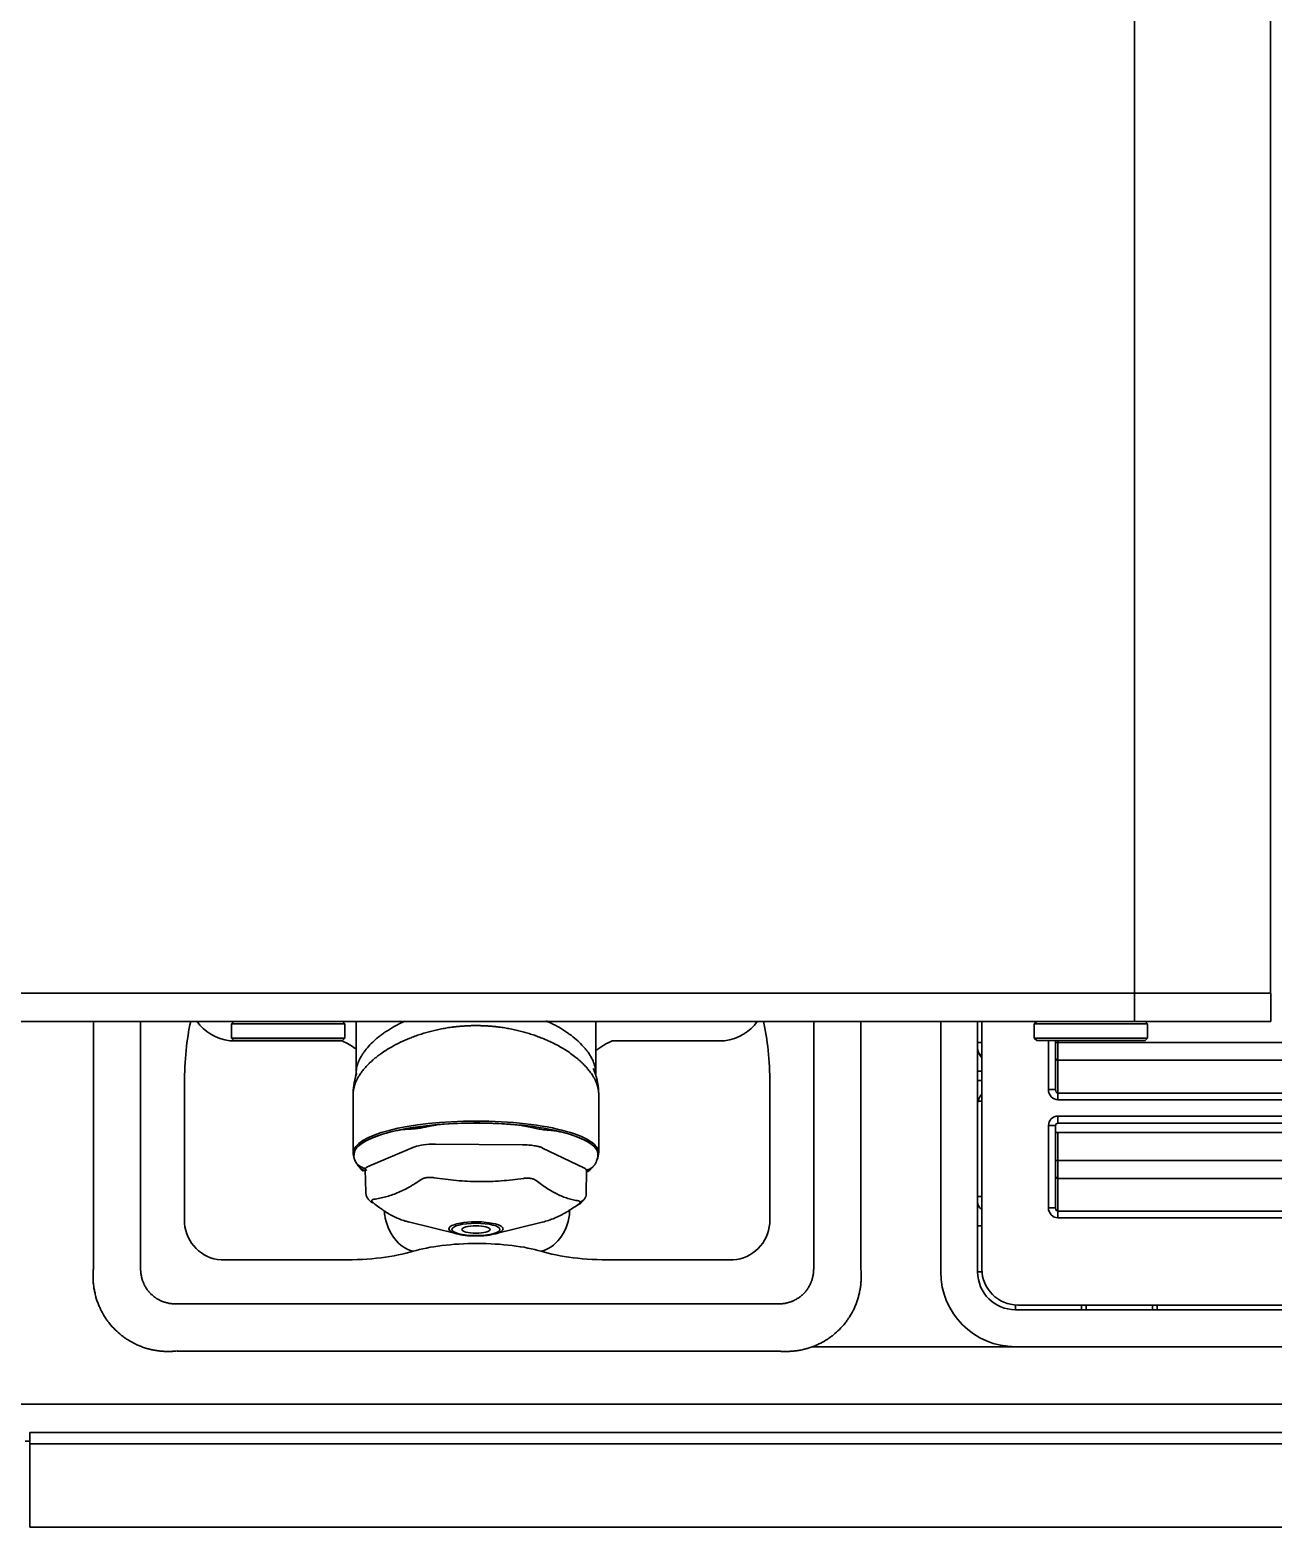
# Model space of a CAD drawing. Extents: x -760 to 4209, y 5795 to 10328.
# Drawn here: x 1916.7 to 2048.3, y 7999.4 to 8157.9 of the extents above; entities that cross this region are included whole.
import ezdxf

# ---------------------------------------------------------------- set-up
doc = ezdxf.new("R2010")
doc.units = 0
doc.header["$LTSCALE"] = 5
doc.layers.add('1', color=7, linetype='CONTINUOUS', true_color=0xffffff)

msp = doc.modelspace()

# ---------------------------------------------------------------- linework, layer by layer
at = {"layer": '1', "color": 7, "linetype": 'Continuous', "lineweight": 35}
for p, q in [((2033.64, 8802.9), (2033.64, 8055.9)), ((2048.05, 8802.9), (2048.05, 8055.9)), ((2032.23, 8055.9), (1853.05, 8055.9)), ((2033.64, 8055.9), (2032.23, 8055.9)), ((2033.64, 8055.9), (2047.4, 8055.9)), ((2033.64, 8055.9), (2033.64, 8052.9)), ((2047.4, 8055.9), (2048.1, 8055.9)), ((2048.1, 8055.9), (2048.1, 8052.9)), ((1853.05, 8052.9), (2032.23, 8052.9)), ((1923.44, 8026.8), (1923.44, 8052.9)), ((1928.42, 8052.9), (1928.42, 8026.88)), ((1938.3, 8052.9), (1938.05, 8052.65)), ((1938.05, 8052.65), (1950.05, 8052.65)), ((1938.05, 8052.65), (1938.05, 8051.15)), ((1950.05, 8052.65), (1949.8, 8052.9)), ((1950.05, 8051.15), (1950.05, 8052.65)), ((1951.23, 8052.9), (1951.23, 8047.35)), ((1976.63, 8047.35), (1976.63, 8052.9)), ((1999.69, 8026.88), (1999.69, 8052.9)), ((2004.67, 8052.9), (2004.67, 8026.87)), ((2013.14, 8026.4), (2013.14, 8052.9)), ((2017.05, 8052.9), (2017.05, 8026.4)), ((2017.5, 8026.7), (2017.5, 8052.9)), ((2023.3, 8052.9), (2023.05, 8052.65)), ((2023.05, 8052.65), (2035.05, 8052.65)), ((2023.05, 8052.65), (2023.05, 8051.15)), ((2033.64, 8052.9), (2032.23, 8052.9)), ((2033.64, 8052.9), (2047.4, 8052.9)), ((2035.05, 8052.65), (2034.8, 8052.9)), ((2035.05, 8051.15), (2035.05, 8052.65)), ((2048.1, 8052.9), (2047.4, 8052.9)), ((1950.05, 8051.15), (1938.05, 8051.15)), ((1938.05, 8051.15), (1938.3, 8050.9)), ((1949.8, 8050.9), (1950.05, 8051.15)), ((2035.05, 8051.15), (2023.05, 8051.15)), ((2023.05, 8051.15), (2023.3, 8050.9)), ((2034.8, 8050.9), (2035.05, 8051.15)), ((1937.86, 8050.86), (1949.75, 8050.86)), ((1949.8, 8050.9), (1938.3, 8050.9)), ((1978.36, 8050.86), (1990.25, 8050.86)), ((2017.5, 8050.7), (2017.05, 8050.7)), ((2034.8, 8050.9), (2023.3, 8050.9)), ((2024.55, 8045.7), (2024.55, 8050.9)), ((2025.3, 8050.9), (2025.3, 8045.7)), ((2025.3, 8050.69), (2025.55, 8050.69)), ((2025.55, 8050.9), (2025.55, 8050.69)), ((2025.55, 8050.69), (2053.62, 8050.69)), ((2025.55, 8050.69), (2025.55, 8048.81)), ((2017.26, 8049.4), (2017.5, 8049.4)), ((2053.62, 8048.81), (2025.55, 8048.81)), ((2025.55, 8048.81), (2025.55, 8045.34)), ((1933.08, 8031.54), (1933.08, 8046.34)), ((1995.03, 8046.34), (1995.03, 8031.54)), ((2017.5, 8047.65), (2017.05, 8047.65)), ((2017.5, 8046.65), (2017.05, 8046.65)), ((1950.93, 8045.19), (1950.93, 8039.01)), ((1976.93, 8039.01), (1976.93, 8045.19)), ((2025.3, 8045.7), (2024.55, 8045.7)), ((2025.55, 8045.34), (2053.62, 8045.34)), ((2025.55, 8044.63), (2025.55, 8045.34)), ((2017.51, 8044.49), (2017.1, 8044.49)), ((2053.62, 8044.63), (2025.55, 8044.63)), ((2024.55, 8033.2), (2024.55, 8041.9)), ((2025.3, 8041.9), (2024.55, 8041.9)), ((2025.3, 8041.9), (2025.3, 8033.2)), ((2025.55, 8042.9), (2053.56, 8042.9)), ((2025.55, 8042.15), (2025.55, 8042.9)), ((2053.56, 8042.15), (2025.55, 8042.15)), ((1968.87, 8039.86), (1959.64, 8039.94)), ((2025.3, 8041.15), (2025.55, 8041.15)), ((2053.56, 8041.15), (2025.55, 8041.15)), ((2025.55, 8041.15), (2025.55, 8038.19)), ((1950.99, 8038.63), (1951.01, 8038.54)), ((1957.44, 8039.63), (1952.58, 8037.6)), ((1975.35, 8037.42), (1970.99, 8039.52)), ((1976.83, 8038.47), (1976.86, 8038.63)), ((1952.21, 8037.26), (1952.26, 8034.83)), ((1975.6, 8034.69), (1975.65, 8037.1)), ((2025.3, 8038.19), (2025.55, 8038.19)), ((2025.55, 8038.19), (2053.62, 8038.19)), ((2025.55, 8038.19), (2025.55, 8036.31)), ((2053.62, 8036.31), (2025.55, 8036.31)), ((2025.55, 8036.31), (2025.55, 8032.84)), ((1952.26, 8034.79), (1952.26, 8034.83)), ((2017.06, 8034.4), (2017.51, 8034.4)), ((1954.26, 8032.89), (1954.26, 8032.45)), ((1973.85, 8032.45), (1973.85, 8033.02)), ((2025.3, 8033.2), (2024.55, 8033.2)), ((2025.55, 8032.84), (2053.62, 8032.84)), ((2025.55, 8032.13), (2025.55, 8032.84)), ((2053.62, 8032.13), (2025.55, 8032.13)), ((1956.79, 8031.69), (1961.93, 8030.42)), ((1965.92, 8030.42), (1970.93, 8031.66)), ((2017.05, 8031.28), (2017.5, 8031.28)), ((1949.75, 8027.67), (1936.94, 8027.67)), ((1991.17, 8027.67), (1978.36, 8027.67)), ((2017.05, 8026.4), (2017.52, 8026.4)), ((1932.28, 8023.02), (1995.83, 8023.02)), ((2021.05, 8022.4), (2021.05, 8022.91)), ((2404.8, 8022.9), (2021.3, 8022.9)), ((2028.05, 8022.4), (2028.05, 8022.9)), ((2028.55, 8022.9), (2028.55, 8022.4)), ((2035.55, 8022.4), (2035.55, 8022.9)), ((2036.05, 8022.9), (2036.05, 8022.4)), ((2021.05, 8022.4), (2405.05, 8022.4)), ((1995.91, 8018.03), (1932.28, 8018.03)), ((2640.3, 8018.49), (1999.57, 8018.49)), ((1912.3, 8012.4), (1919.8, 8012.4)), ((2640.3, 8012.4), (1912.3, 8012.4)), ((1916.2, 8008.5), (1916.71, 8008.5)), ((2562.32, 8009.4), (1916.7, 8009.4)), ((1916.7, 8008.2), (1916.7, 8009.4)), ((1916.7, 8008.2), (1916.7, 8007.2)), ((1916.7, 8008.2), (1918.7, 8008.2)), ((1916.7, 8008.2), (2643.4, 8008.2)), ((1916.7, 8007.2), (1916.7, 8001.6)), ((1916.7, 7999.4), (1916.7, 8001.6)), ((2643.4, 7999.4), (1916.7, 7999.4))]:
    msp.add_line(p, q, dxfattribs=at)
for centre, radius, start, end in [((2018.55, 8050.15), 1.5, 180, 225.5723), ((2018.55, 8044.15), 1.5, 134.4277, 180), ((2025.55, 8041.9), 1, 90, 180), ((2025.55, 8041.9), 0.25, 90, 180), ((2018.05, 8033.81), 1, 180, 236.6337), ((2021.05, 8026.4), 7.91, 180, 270), ((2021.05, 8026.4), 4, 180, 270), ((2021.3, 8026.7), 3.8, 180, 270)]:
    msp.add_arc(centre, radius, start, end, dxfattribs=at)
for centre, major_axis, ratio, start_param, end_param in [((1935.75, 8046.34), (0, 10), 0.267949, 0.855424, 1.570796), ((1937.86, 8053.87), (3.82, -1.17), 0.738229, 3.858973, 4.93507), ((1990.25, 8053.87), (3.82, 1.17), 0.738229, 4.489708, 5.565805), ((1992.36, 8046.34), (0, 10), 0.267949, 4.712389, 5.427762), ((1949.75, 8046.34), (-4.24, 4.24), 0.629161, 4.973719, 5.273975), ((1978.36, 8046.34), (-4.24, -4.24), 0.629161, 4.150803, 4.504392), ((2025.55, 8049.05), (0.25, 0), 0.935602, 3.141593, 4.712389), ((1954.93, 8045.39), (-3.99, 0.26), 0.838709, 6.068401, 6.349495), ((1972.92, 8045.39), (-3.99, -0.26), 0.838709, 3.075282, 3.356375), ((2025.55, 8045.7), (0, 1.07), 0.935602, 1.570796, 3.141593), ((2025.55, 8045.7), (0, 0.367), 0.680958, 1.570796, 3.141593), ((1963.93, 8039.01), (-13, 0), 0.258819, 4.712389, 6.283185), ((1963.93, 8038.82), (-12.96, 0), 0.258819, 4.681205, 6.283185), ((1963.93, 8038.81), (-12.95, 0), 0.258819, 4.38616, 4.97625), ((1963.93, 8039.01), (-13, 0), 0.258819, 3.055886, 4.712389), ((1963.93, 8038.82), (-12.96, 0), 0.258819, 3.057296, 4.681205), ((1963.93, 8038.81), (-12.95, 0), 0.258819, 5.433358, 6.023448), ((1959.57, 8039.29), (-2.5, 0), 0.258848, 4.681537, 5.728264), ((1963.93, 8038.81), (-12.95, 0), 0.258819, 3.338963, 3.929053), ((1963.93, 8039.01), (-13, 0), 0.258819, 0, 0.085707), ((1963.93, 8038.82), (-12.96, 0), 0.258819, 0, 0.057075), ((1952.66, 8038.52), (1.19, 0.92), 0.947173, 3.144266, 3.7817), ((1973.15, 8037.16), (2.5, -0.05), 0.259373, 6.283172, 6.780916), ((1975.03, 8038.34), (1.05, -1.07), 0.933526, 5.917335, 6.282775), ((2025.55, 8036.55), (0.25, 0), 0.935602, 3.141593, 4.712389), ((1953.43, 8034.61), (-0.63, -0.777), 0.797143, 0.0024, 0.389235), ((1957.28, 8032.45), (-1.17, 3.82), 0.738229, 1.348115, 2.747802), ((1970.83, 8032.45), (1.17, 3.82), 0.738229, 3.535383, 4.93507), ((2025.55, 8033.2), (0, 1.07), 0.935602, 1.570796, 3.141593), ((2025.55, 8033.2), (0, 0.367), 0.680958, 1.570796, 3.141593), ((1936.94, 8031.54), (-2.83, 2.83), 0.935113, 0.818917, 2.322676), ((1963.93, 8030.96), (2.88, 0), 0.258819, 1.570796, 4.067577), ((1963.93, 8030.96), (2.88, 0), 0.258819, 0, 1.570796), ((1963.93, 8030.96), (2.88, 0), 0.258819, 5.273654, 6.283185), ((1991.17, 8031.54), (-2.83, -2.83), 0.935113, 0.818917, 2.322676), ((1964.05, 8027), (9, 0), 0.267949, 0.71802, 2.423573), ((1949.75, 8030.35), (10, 0), 0.267949, 4.712389, 5.565165), ((1978.36, 8030.35), (10, 0), 0.267949, 3.859613, 4.712389), ((1934.16, 8028.76), (5.4, 3.23), 0.605525, 2.782325, 2.802782), ((1993.95, 8028.76), (-5.4, 3.23), 0.60552, 3.480396, 3.500853), ((1934.16, 8028.76), (3.23, 5.4), 0.605517, 3.480392, 3.500848), ((1993.95, 8028.76), (-3.23, 5.4), 0.605517, 2.782337, 2.802793)]:
    msp.add_ellipse(centre, major_axis=major_axis, ratio=ratio, start_param=start_param, end_param=end_param, dxfattribs=at)
for major_axis in [(2.54, 0), (-1.5, 0)]:
    msp.add_ellipse((1963.93, 8030.9), major_axis=major_axis, ratio=0.258819, dxfattribs=at)
for points, knots in [([(1951.23, 8047.36), (1951.23, 8047.41), (1951.23, 8047.46), (1951.24, 8047.56), (1951.24, 8047.61), (1951.26, 8047.76), (1951.27, 8047.86), (1951.33, 8048.17), (1951.45, 8048.58), (1951.65, 8048.99), (1951.8, 8049.25), (1951.85, 8049.33), (1951.9, 8049.41), (1951.93, 8049.46), (1951.95, 8049.48), (1952.03, 8049.61), (1952.11, 8049.72), (1952.34, 8050.03), (1952.51, 8050.23), (1952.9, 8050.63), (1953.1, 8050.83), (1953.44, 8051.12), (1953.62, 8051.26), (1953.8, 8051.41), (1953.93, 8051.5), (1953.99, 8051.55), (1954.19, 8051.69), (1954.39, 8051.83), (1954.6, 8051.96), (1954.74, 8052.05), (1954.81, 8052.1), (1955.18, 8052.32), (1955.48, 8052.49), (1956, 8052.75), (1956.2, 8052.84), (1956.41, 8052.94)], [0, 0, 0, 0, 0.025986, 0.025986, 0.051972, 0.051972, 0.103945, 0.103945, 0.207889, 0.311834, 0.311834, 0.33782, 0.350813, 0.350813, 0.363806, 0.363806, 0.415779, 0.415779, 0.519724, 0.519724, 0.623668, 0.623668, 0.675641, 0.701627, 0.701627, 0.727613, 0.727613, 0.779585, 0.805571, 0.805571, 0.831558, 0.831558, 0.935502, 0.935502, 1, 1, 1, 1]), ([(1971.37, 8052.97), (1971.62, 8052.86), (1971.85, 8052.75), (1972.4, 8052.48), (1972.74, 8052.29), (1973.06, 8052.09), (1973.13, 8052.04), (1973.17, 8052.02), (1973.28, 8051.95), (1973.35, 8051.91), (1973.55, 8051.77), (1973.68, 8051.68), (1974.07, 8051.4), (1974.31, 8051.21), (1974.76, 8050.82), (1974.97, 8050.62), (1975.25, 8050.32), (1975.35, 8050.22), (1975.48, 8050.07), (1975.52, 8050.01), (1975.6, 8049.91), (1975.64, 8049.86), (1975.84, 8049.6), (1975.97, 8049.4), (1976.21, 8048.98), (1976.31, 8048.78), (1976.47, 8048.37), (1976.53, 8048.16), (1976.58, 8047.9), (1976.59, 8047.85), (1976.6, 8047.75), (1976.61, 8047.7), (1976.62, 8047.55), (1976.63, 8047.45), (1976.63, 8047.35)], [0, 0, 0, 0, 0.074407, 0.074407, 0.177251, 0.190106, 0.190106, 0.202962, 0.202962, 0.228673, 0.228673, 0.280095, 0.280095, 0.382938, 0.382938, 0.485782, 0.485782, 0.537204, 0.537204, 0.562915, 0.562915, 0.588625, 0.588625, 0.691469, 0.691469, 0.794313, 0.794313, 0.897156, 0.897156, 0.922867, 0.922867, 0.948578, 0.948578, 1, 1, 1, 1]), ([(1963.93, 8052.47), (1963.91, 8052.47), (1963.87, 8052.47), (1963.82, 8052.47), (1963.77, 8052.47), (1963.71, 8052.47), (1963.66, 8052.47), (1963.61, 8052.47), (1963.55, 8052.47), (1963.5, 8052.47), (1963.45, 8052.47), (1963.39, 8052.47), (1963.34, 8052.46), (1963.29, 8052.46), (1963.23, 8052.46), (1963.18, 8052.46), (1963.12, 8052.46), (1963.07, 8052.45), (1963.02, 8052.45), (1962.96, 8052.45), (1962.91, 8052.45), (1962.86, 8052.44), (1962.8, 8052.44), (1962.75, 8052.44), (1962.7, 8052.43), (1962.64, 8052.43), (1962.59, 8052.43), (1962.54, 8052.42), (1962.48, 8052.42), (1962.43, 8052.42), (1962.38, 8052.41), (1962.32, 8052.41), (1962.27, 8052.4), (1962.22, 8052.4), (1962.16, 8052.39), (1962.11, 8052.39), (1962.06, 8052.38), (1962, 8052.38), (1961.95, 8052.37), (1961.9, 8052.37), (1961.85, 8052.36), (1961.79, 8052.36), (1961.74, 8052.35), (1961.69, 8052.34), (1961.63, 8052.34), (1961.58, 8052.33), (1961.53, 8052.33), (1961.3, 8052.3), (1960.88, 8052.24), (1960.29, 8052.13), (1959.7, 8052.01), (1959.12, 8051.87), (1958.56, 8051.71), (1958.01, 8051.54), (1957.46, 8051.35), (1956.76, 8051.09), (1955.91, 8050.71), (1955, 8050.23), (1954.12, 8049.7), (1953.5, 8049.24), (1953.01, 8048.83), (1952.7, 8048.55), (1952.43, 8048.28), (1952.24, 8048.08), (1952.04, 8047.84), (1951.83, 8047.57), (1951.6, 8047.25), (1951.42, 8046.95), (1951.31, 8046.73), (1951.25, 8046.6), (1951.22, 8046.54), (1951.2, 8046.47), (1951.17, 8046.41), (1951.15, 8046.35), (1951.13, 8046.29), (1951.11, 8046.23), (1951.09, 8046.17), (1951.07, 8046.11), (1951.05, 8046.05), (1951.03, 8045.99), (1951.02, 8045.93), (1951.01, 8045.87), (1950.99, 8045.82), (1950.98, 8045.76), (1950.97, 8045.7), (1950.96, 8045.64), (1950.95, 8045.59), (1950.95, 8045.53), (1950.94, 8045.48), (1950.94, 8045.44), (1950.94, 8045.42)], [0, 0, 0, 0, 0.002631, 0.005261, 0.007892, 0.010523, 0.013154, 0.015786, 0.018417, 0.021049, 0.02368, 0.026312, 0.028944, 0.031577, 0.034209, 0.036842, 0.039475, 0.042108, 0.044741, 0.047375, 0.050008, 0.052642, 0.055277, 0.057911, 0.060546, 0.063181, 0.065816, 0.068452, 0.071088, 0.073724, 0.076361, 0.078998, 0.081635, 0.084272, 0.08691, 0.089548, 0.092187, 0.094826, 0.097465, 0.100105, 0.102745, 0.105386, 0.108027, 0.110668, 0.11331, 0.115952, 0.118595, 0.121238, 0.150988, 0.181218, 0.211936, 0.243153, 0.272661, 0.303009, 0.334202, 0.366246, 0.425711, 0.490651, 0.548241, 0.616353, 0.643642, 0.679679, 0.706967, 0.728171, 0.743292, 0.779134, 0.812407, 0.843111, 0.871245, 0.877751, 0.88422, 0.89065, 0.897044, 0.9034, 0.909718, 0.915999, 0.922242, 0.928448, 0.934616, 0.940747, 0.946841, 0.952897, 0.958916, 0.964897, 0.970841, 0.976748, 0.982617, 0.988449, 0.994243, 1, 1, 1, 1]), ([(1976.92, 8045.42), (1976.92, 8045.43), (1976.92, 8045.45), (1976.92, 8045.47), (1976.91, 8045.5), (1976.91, 8045.52), (1976.91, 8045.55), (1976.9, 8045.57), (1976.9, 8045.6), (1976.9, 8045.63), (1976.89, 8045.65), (1976.89, 8045.68), (1976.88, 8045.7), (1976.88, 8045.73), (1976.88, 8045.75), (1976.87, 8045.78), (1976.87, 8045.81), (1976.86, 8045.83), (1976.85, 8045.86), (1976.85, 8045.89), (1976.84, 8045.91), (1976.84, 8045.94), (1976.83, 8045.97), (1976.82, 8045.99), (1976.81, 8046.02), (1976.81, 8046.05), (1976.8, 8046.07), (1976.79, 8046.1), (1976.78, 8046.13), (1976.77, 8046.16), (1976.77, 8046.18), (1976.76, 8046.21), (1976.75, 8046.24), (1976.74, 8046.27), (1976.73, 8046.29), (1976.72, 8046.32), (1976.71, 8046.35), (1976.7, 8046.38), (1976.69, 8046.41), (1976.67, 8046.43), (1976.66, 8046.46), (1976.65, 8046.49), (1976.64, 8046.52), (1976.63, 8046.55), (1976.61, 8046.58), (1976.6, 8046.61), (1976.59, 8046.63), (1976.54, 8046.75), (1976.43, 8046.95), (1976.26, 8047.25), (1976.03, 8047.57), (1975.79, 8047.88), (1975.51, 8048.2), (1975.23, 8048.48), (1974.94, 8048.74), (1974.72, 8048.94), (1974.4, 8049.2), (1973.98, 8049.52), (1973.43, 8049.89), (1972.86, 8050.23), (1972.25, 8050.56), (1971.6, 8050.87), (1970.98, 8051.13), (1970.4, 8051.35), (1969.85, 8051.54), (1969.3, 8051.71), (1968.74, 8051.87), (1968.16, 8052.01), (1967.57, 8052.13), (1966.98, 8052.24), (1966.54, 8052.3), (1966.28, 8052.33), (1966.17, 8052.34), (1966.06, 8052.36), (1965.96, 8052.37), (1965.85, 8052.38), (1965.75, 8052.39), (1965.64, 8052.4), (1965.53, 8052.41), (1965.43, 8052.42), (1965.32, 8052.42), (1965.21, 8052.43), (1965.11, 8052.44), (1965, 8052.44), (1964.89, 8052.45), (1964.79, 8052.45), (1964.68, 8052.46), (1964.57, 8052.46), (1964.46, 8052.47), (1964.36, 8052.47), (1964.25, 8052.47), (1964.14, 8052.47), (1964.04, 8052.47), (1963.96, 8052.47), (1963.93, 8052.47)], [0, 0, 0, 0, 0.002624, 0.005256, 0.007895, 0.010542, 0.013197, 0.01586, 0.018531, 0.021209, 0.023895, 0.026589, 0.029291, 0.032, 0.034717, 0.037442, 0.040174, 0.042915, 0.045663, 0.048419, 0.051183, 0.053954, 0.056733, 0.05952, 0.062315, 0.065118, 0.067928, 0.070746, 0.073572, 0.076406, 0.079247, 0.082096, 0.084953, 0.087818, 0.090691, 0.093571, 0.096459, 0.099355, 0.102259, 0.10517, 0.10809, 0.111017, 0.113952, 0.116894, 0.119845, 0.122803, 0.125769, 0.128743, 0.156845, 0.187532, 0.220805, 0.256663, 0.281464, 0.320266, 0.345206, 0.366317, 0.383597, 0.430182, 0.472094, 0.509335, 0.553249, 0.594719, 0.633752, 0.665784, 0.696973, 0.727324, 0.756843, 0.78806, 0.81878, 0.849013, 0.878769, 0.884054, 0.889337, 0.894619, 0.899899, 0.905178, 0.910455, 0.915731, 0.921005, 0.926278, 0.93155, 0.936821, 0.942091, 0.947359, 0.952627, 0.957893, 0.963159, 0.968424, 0.973688, 0.978952, 0.984215, 0.989477, 0.994739, 1, 1, 1, 1]), ([(1951.23, 8047.35), (1951.23, 8047.33), (1951.23, 8047.22), (1951.2, 8047.15), (1951.21, 8047.17), (1951.21, 8047.18)], [0, 0, 0, 0, 0.195656, 0.917571, 1, 1, 1, 1]), ([(1950.96, 8045.61), (1950.96, 8045.62), (1950.96, 8045.63), (1950.97, 8045.65), (1950.97, 8045.68), (1950.97, 8045.71), (1950.98, 8045.73), (1950.99, 8045.76), (1950.99, 8045.79), (1951, 8045.81), (1951, 8045.84), (1951.01, 8045.87), (1951.02, 8045.89), (1951.02, 8045.92), (1951.03, 8045.95), (1951.04, 8045.97), (1951.04, 8046), (1951.05, 8046.03), (1951.06, 8046.05), (1951.07, 8046.08), (1951.08, 8046.1), (1951.08, 8046.12), (1951.09, 8046.13)], [0, 0, 0, 0, 0.024294, 0.075731, 0.127161, 0.178584, 0.229999, 0.281406, 0.332804, 0.384193, 0.435572, 0.486942, 0.538301, 0.589649, 0.640986, 0.692312, 0.743626, 0.794927, 0.846216, 0.897491, 0.948752, 1, 1, 1, 1]), ([(1956.6, 8041.51), (1956.61, 8041.51), (1956.64, 8041.51), (1956.69, 8041.51), (1956.73, 8041.52), (1956.78, 8041.52), (1956.82, 8041.52), (1956.87, 8041.52), (1956.93, 8041.53), (1956.99, 8041.53), (1957.07, 8041.53), (1957.14, 8041.54), (1957.24, 8041.55), (1957.35, 8041.55), (1957.47, 8041.56), (1957.59, 8041.58), (1957.71, 8041.59), (1957.85, 8041.61), (1958.01, 8041.63), (1958.22, 8041.67), (1958.37, 8041.7), (1958.47, 8041.72), (1958.52, 8041.73), (1958.58, 8041.74), (1958.65, 8041.76), (1958.72, 8041.78), (1958.8, 8041.79), (1958.89, 8041.81), (1958.99, 8041.83), (1959.06, 8041.85), (1959.1, 8041.86)], [0, 0, 0, 0, 0.019022, 0.038049, 0.057079, 0.076113, 0.095151, 0.114193, 0.13324, 0.164487, 0.195968, 0.227684, 0.259635, 0.310894, 0.360548, 0.408609, 0.455092, 0.500012, 0.575728, 0.655828, 0.740375, 0.756992, 0.776664, 0.799392, 0.825177, 0.85402, 0.885922, 0.920885, 0.958911, 1, 1, 1, 1]), ([(1959.1, 8041.86), (1959.21, 8041.88), (1959.33, 8041.9), (1959.57, 8041.94), (1959.69, 8041.96), (1960.06, 8042), (1960.3, 8042.03), (1960.55, 8042.04)], [0, 0, 0, 0, 0.25, 0.25, 0.5, 0.5, 1, 1, 1, 1]), ([(1968.08, 8041.98), (1968.32, 8041.96), (1968.56, 8041.93), (1968.92, 8041.88), (1969.04, 8041.86), (1969.27, 8041.82), (1969.38, 8041.8), (1969.5, 8041.77)], [0, 0, 0, 0, 0.5, 0.5, 0.75, 0.75, 1, 1, 1, 1]), ([(1969.5, 8041.77), (1969.71, 8041.72), (1969.92, 8041.67), (1970.23, 8041.6), (1970.33, 8041.58), (1970.53, 8041.53), (1970.63, 8041.52), (1970.84, 8041.48), (1970.94, 8041.47), (1971.14, 8041.45), (1971.23, 8041.44), (1971.53, 8041.41), (1971.72, 8041.4), (1971.91, 8041.39)], [0, 0, 0, 0, 0.25, 0.25, 0.375, 0.375, 0.5, 0.5, 0.625, 0.625, 0.75, 0.75, 1, 1, 1, 1]), ([(1955.38, 8041.33), (1955.57, 8041.37), (1955.77, 8041.41), (1956.07, 8041.46), (1956.18, 8041.47), (1956.38, 8041.49), (1956.49, 8041.5), (1956.6, 8041.51)], [0, 0, 0, 0, 0.5, 0.5, 0.75, 0.75, 1, 1, 1, 1]), ([(1973.07, 8041.18), (1972.89, 8041.23), (1972.7, 8041.27), (1972.41, 8041.32), (1972.31, 8041.34), (1972.11, 8041.37), (1972.01, 8041.38), (1971.91, 8041.39)], [0, 0, 0, 0, 0.5, 0.5, 0.75, 0.75, 1, 1, 1, 1]), ([(1951.02, 8038.49), (1951.01, 8038.53), (1951, 8038.57), (1951, 8038.63), (1951, 8038.65), (1951.01, 8038.7), (1951.01, 8038.73), (1951.01, 8038.76)], [0, 0, 0, 0, 0.5, 0.5, 0.75, 0.75, 1, 1, 1, 1]), ([(1951.01, 8038.76), (1951.01, 8038.76), (1951.01, 8038.77), (1951.02, 8038.78), (1951.02, 8038.79), (1951.02, 8038.81), (1951.02, 8038.82), (1951.02, 8038.83), (1951.02, 8038.85), (1951.03, 8038.86), (1951.03, 8038.87), (1951.03, 8038.89), (1951.03, 8038.9), (1951.04, 8038.92), (1951.04, 8038.93), (1951.04, 8038.95), (1951.05, 8038.96), (1951.05, 8038.98), (1951.05, 8039), (1951.06, 8039.02), (1951.06, 8039.05), (1951.07, 8039.08), (1951.08, 8039.11), (1951.09, 8039.14), (1951.1, 8039.18), (1951.11, 8039.21), (1951.11, 8039.22)], [0, 0, 0, 0, 0.029536, 0.059426, 0.089671, 0.120273, 0.151234, 0.182553, 0.214232, 0.246272, 0.278674, 0.31144, 0.344569, 0.378063, 0.411923, 0.44615, 0.480744, 0.514101, 0.553537, 0.599054, 0.650655, 0.708342, 0.772116, 0.841982, 0.917942, 1, 1, 1, 1]), ([(1951.02, 8038.49), (1951.03, 8038.46), (1951.04, 8038.43), (1951.05, 8038.38), (1951.05, 8038.38), (1951.06, 8038.36), (1951.06, 8038.36), (1951.06, 8038.35), (1951.07, 8038.33), (1951.08, 8038.31), (1951.11, 8038.23), (1951.14, 8038.17), (1951.2, 8038.04), (1951.24, 8037.98), (1951.33, 8037.87), (1951.37, 8037.82), (1951.47, 8037.72), (1951.53, 8037.68), (1951.6, 8037.62), (1951.61, 8037.61), (1951.64, 8037.59), (1951.65, 8037.58), (1951.7, 8037.56), (1951.73, 8037.54), (1951.82, 8037.49), (1951.88, 8037.46), (1952.02, 8037.41), (1952.08, 8037.39), (1952.15, 8037.38)], [0, 0, 0, 0, 0.0625, 0.0625, 0.078125, 0.078125, 0.085937, 0.085937, 0.09375, 0.125, 0.125, 0.25, 0.25, 0.375, 0.375, 0.5, 0.5, 0.625, 0.625, 0.65625, 0.65625, 0.6875, 0.6875, 0.75, 0.75, 0.875, 0.875, 1, 1, 1, 1]), ([(1951.07, 8038.35), (1951.09, 8038.29), (1951.15, 8038.11), (1951.28, 8037.89), (1951.41, 8037.69), (1951.48, 8037.61)], [0, 0, 0, 0, 0.161323, 0.609221, 1, 1, 1, 1]), ([(1951.11, 8039.22), (1951.13, 8039.26), (1951.15, 8039.31), (1951.19, 8039.39), (1951.21, 8039.42), (1951.28, 8039.54), (1951.34, 8039.6), (1951.41, 8039.67)], [0, 0, 0, 0, 0.25, 0.25, 0.5, 0.5, 1, 1, 1, 1]), ([(1968.87, 8039.86), (1968.92, 8039.86), (1968.98, 8039.86), (1969.06, 8039.86), (1969.09, 8039.86), (1969.14, 8039.86), (1969.17, 8039.85), (1969.3, 8039.85), (1969.41, 8039.84), (1969.57, 8039.83), (1969.62, 8039.83), (1969.69, 8039.82), (1969.72, 8039.82), (1969.77, 8039.81), (1969.8, 8039.81), (1969.92, 8039.79), (1970.02, 8039.78), (1970.2, 8039.75), (1970.29, 8039.73), (1970.39, 8039.71), (1970.42, 8039.71), (1970.46, 8039.7), (1970.52, 8039.68), (1970.58, 8039.67), (1970.69, 8039.64), (1970.76, 8039.62), (1970.85, 8039.58), (1970.88, 8039.57), (1970.92, 8039.55), (1970.94, 8039.55), (1970.97, 8039.53), (1970.98, 8039.53), (1970.99, 8039.52)], [0, 0, 0, 0, 0.0625, 0.0625, 0.09375, 0.09375, 0.125, 0.125, 0.25, 0.25, 0.3125, 0.3125, 0.34375, 0.34375, 0.375, 0.375, 0.5, 0.5, 0.625, 0.625, 0.65625, 0.65625, 0.6875, 0.75, 0.75, 0.875, 0.875, 0.9375, 0.9375, 0.96875, 0.96875, 1, 1, 1, 1]), ([(1976.63, 8039.46), (1976.68, 8039.4), (1976.72, 8039.33), (1976.77, 8039.22), (1976.79, 8039.18), (1976.81, 8039.1), (1976.82, 8039.06), (1976.83, 8039.01)], [0, 0, 0, 0, 0.5, 0.5, 0.75, 0.75, 1, 1, 1, 1]), ([(1976.84, 8038.55), (1976.84, 8038.55), (1976.84, 8038.54), (1976.84, 8038.53), (1976.84, 8038.52), (1976.84, 8038.51), (1976.84, 8038.5), (1976.83, 8038.49), (1976.83, 8038.48), (1976.83, 8038.47), (1976.83, 8038.46), (1976.83, 8038.45), (1976.82, 8038.44), (1976.82, 8038.43), (1976.82, 8038.42), (1976.81, 8038.41), (1976.81, 8038.4), (1976.81, 8038.39), (1976.8, 8038.38), (1976.8, 8038.37), (1976.79, 8038.36), (1976.79, 8038.35), (1976.78, 8038.33), (1976.77, 8038.31), (1976.76, 8038.3), (1976.75, 8038.28), (1976.74, 8038.28)], [0, 0, 0, 0, 0.029535, 0.059424, 0.08967, 0.120271, 0.151231, 0.18255, 0.214229, 0.24627, 0.278672, 0.311437, 0.344567, 0.378061, 0.411922, 0.446149, 0.480744, 0.514099, 0.553533, 0.599049, 0.650649, 0.708336, 0.772111, 0.841978, 0.91794, 1, 1, 1, 1]), ([(1976.83, 8039.01), (1976.83, 8039.01), (1976.83, 8038.99), (1976.84, 8038.97), (1976.84, 8038.96), (1976.84, 8038.94), (1976.84, 8038.92), (1976.85, 8038.9), (1976.85, 8038.88), (1976.85, 8038.85), (1976.85, 8038.82), (1976.85, 8038.79), (1976.85, 8038.76), (1976.85, 8038.73), (1976.85, 8038.7), (1976.85, 8038.67), (1976.85, 8038.64), (1976.85, 8038.62), (1976.85, 8038.6), (1976.85, 8038.57), (1976.84, 8038.56), (1976.84, 8038.55)], [0, 0, 0, 0, 0.038067, 0.076141, 0.114224, 0.152314, 0.190413, 0.22852, 0.266635, 0.3292, 0.392215, 0.455683, 0.519606, 0.584109, 0.647327, 0.709266, 0.769932, 0.829331, 0.887471, 0.944358, 1, 1, 1, 1]), ([(1952.17, 8037.4), (1952.17, 8037.4), (1952.12, 8037.43), (1952.22, 8037.35), (1952.2, 8037.28), (1952.19, 8037.26)], [0, 0, 0, 0, 0.112926, 0.809839, 1, 1, 1, 1]), ([(1952.15, 8037.38), (1952.15, 8037.38), (1952.16, 8037.37), (1952.16, 8037.37), (1952.16, 8037.37), (1952.17, 8037.37), (1952.17, 8037.37)], [0, 0, 0, 0, 0.099999, 0.399872, 0.699872, 1, 1, 1, 1]), ([(1952.19, 8037.26), (1952.18, 8037.19), (1952.17, 8037.08), (1952.14, 8037.1), (1952.27, 8037.15), (1952.36, 8037.2)], [0, 0, 0, 0, 0.285663, 0.635692, 1, 1, 1, 1]), ([(1952.58, 8037.6), (1952.58, 8037.6), (1952.57, 8037.59), (1952.55, 8037.59), (1952.54, 8037.58), (1952.53, 8037.58), (1952.52, 8037.57), (1952.51, 8037.57), (1952.5, 8037.56), (1952.48, 8037.56), (1952.47, 8037.55), (1952.46, 8037.54), (1952.45, 8037.54), (1952.44, 8037.53), (1952.43, 8037.53), (1952.42, 8037.52), (1952.41, 8037.52), (1952.4, 8037.51), (1952.39, 8037.5), (1952.38, 8037.5), (1952.37, 8037.49), (1952.37, 8037.49), (1952.36, 8037.48), (1952.35, 8037.48), (1952.34, 8037.47), (1952.33, 8037.46), (1952.32, 8037.46), (1952.32, 8037.45), (1952.31, 8037.45), (1952.3, 8037.44), (1952.3, 8037.43), (1952.29, 8037.43), (1952.28, 8037.42), (1952.28, 8037.42), (1952.27, 8037.41), (1952.27, 8037.4), (1952.26, 8037.4), (1952.26, 8037.39), (1952.25, 8037.38), (1952.25, 8037.38), (1952.24, 8037.37), (1952.24, 8037.37), (1952.23, 8037.36), (1952.23, 8037.35), (1952.23, 8037.35), (1952.22, 8037.34), (1952.22, 8037.33), (1952.22, 8037.33), (1952.22, 8037.32), (1952.21, 8037.32), (1952.21, 8037.31), (1952.21, 8037.3), (1952.21, 8037.3), (1952.21, 8037.29), (1952.21, 8037.28), (1952.21, 8037.28), (1952.21, 8037.27), (1952.21, 8037.27), (1952.21, 8037.26), (1952.21, 8037.26), (1952.21, 8037.26)], [0, 0, 0, 0, 0.017428, 0.034857, 0.052285, 0.069713, 0.087141, 0.104569, 0.121996, 0.139424, 0.156851, 0.174278, 0.191706, 0.209133, 0.226559, 0.243986, 0.261413, 0.278839, 0.296266, 0.313692, 0.331118, 0.348544, 0.36597, 0.383396, 0.400822, 0.418247, 0.435673, 0.453098, 0.470523, 0.487948, 0.505373, 0.522798, 0.540223, 0.557648, 0.575072, 0.592497, 0.609921, 0.627346, 0.64477, 0.662194, 0.679618, 0.697042, 0.714465, 0.731889, 0.749313, 0.766736, 0.784159, 0.801583, 0.819006, 0.836429, 0.853852, 0.871275, 0.888698, 0.90612, 0.923543, 0.940966, 0.958388, 0.975811, 0.993233, 1, 1, 1, 1]), ([(1975.6, 8037.18), (1975.61, 8037.18), (1975.62, 8037.18), (1975.64, 8037.19), (1975.66, 8037.19), (1975.67, 8037.19), (1975.69, 8037.2), (1975.71, 8037.2), (1975.73, 8037.21), (1975.75, 8037.21), (1975.77, 8037.22), (1975.78, 8037.23), (1975.8, 8037.23), (1975.82, 8037.24), (1975.84, 8037.24), (1975.85, 8037.25), (1975.87, 8037.26), (1975.89, 8037.26), (1975.91, 8037.27), (1975.92, 8037.28), (1975.94, 8037.29), (1975.96, 8037.29), (1975.97, 8037.3), (1975.99, 8037.31), (1976.01, 8037.32), (1976.02, 8037.33), (1976.04, 8037.34), (1976.05, 8037.35), (1976.07, 8037.35), (1976.08, 8037.36), (1976.1, 8037.37), (1976.11, 8037.38), (1976.13, 8037.39), (1976.14, 8037.4), (1976.16, 8037.41), (1976.17, 8037.42), (1976.19, 8037.43), (1976.2, 8037.44), (1976.22, 8037.46), (1976.23, 8037.47), (1976.24, 8037.48), (1976.26, 8037.49), (1976.27, 8037.5), (1976.28, 8037.51), (1976.3, 8037.52), (1976.31, 8037.53), (1976.32, 8037.55), (1976.34, 8037.57), (1976.37, 8037.59), (1976.4, 8037.62), (1976.43, 8037.65), (1976.45, 8037.68), (1976.47, 8037.71), (1976.5, 8037.74), (1976.52, 8037.77), (1976.54, 8037.8), (1976.56, 8037.83), (1976.58, 8037.86), (1976.59, 8037.9), (1976.61, 8037.93), (1976.63, 8037.96), (1976.64, 8038), (1976.66, 8038.03), (1976.67, 8038.06), (1976.69, 8038.1), (1976.7, 8038.13), (1976.71, 8038.17), (1976.72, 8038.21), (1976.73, 8038.24), (1976.74, 8038.27), (1976.74, 8038.28)], [0, 0, 0, 0, 0.011416, 0.022809, 0.034177, 0.045521, 0.056841, 0.068136, 0.079408, 0.090655, 0.101879, 0.113078, 0.124253, 0.135404, 0.146531, 0.157634, 0.168713, 0.179768, 0.190799, 0.201806, 0.212789, 0.223748, 0.234683, 0.245594, 0.25648, 0.267343, 0.278183, 0.288998, 0.299789, 0.310556, 0.321299, 0.332019, 0.342715, 0.353386, 0.364034, 0.374658, 0.385258, 0.395834, 0.406387, 0.416915, 0.42742, 0.437901, 0.448358, 0.458792, 0.469201, 0.479587, 0.489949, 0.500288, 0.528795, 0.557158, 0.579104, 0.601071, 0.623057, 0.645064, 0.667091, 0.689138, 0.711206, 0.733295, 0.755404, 0.777535, 0.799686, 0.821858, 0.844051, 0.866265, 0.888501, 0.910758, 0.933036, 0.955336, 0.977657, 1, 1, 1, 1]), ([(1958.13, 8036.19), (1957.92, 8036.04), (1957.71, 8035.9), (1957.39, 8035.7), (1957.29, 8035.63), (1957.07, 8035.51), (1956.97, 8035.44), (1956.65, 8035.27), (1956.44, 8035.15), (1956.02, 8034.95), (1955.6, 8034.76), (1955.19, 8034.6), (1954.77, 8034.46), (1954.57, 8034.4), (1954.16, 8034.29), (1953.95, 8034.24), (1953.54, 8034.16), (1953.34, 8034.13), (1953.14, 8034.1)], [0, 0, 0, 0, 0.125, 0.125, 0.1875, 0.1875, 0.25, 0.25, 0.375, 0.375, 0.5, 0.625, 0.625, 0.75, 0.75, 0.875, 0.875, 1, 1, 1, 1]), ([(1958.13, 8036.19), (1958.17, 8036.21), (1958.21, 8036.23), (1958.27, 8036.27), (1958.29, 8036.28), (1958.33, 8036.29), (1958.34, 8036.3), (1958.36, 8036.3), (1958.42, 8036.33), (1958.54, 8036.36), (1958.66, 8036.38), (1958.75, 8036.39), (1958.78, 8036.4), (1958.84, 8036.4), (1958.9, 8036.41), (1958.97, 8036.41), (1959.03, 8036.41), (1959.06, 8036.41), (1959.16, 8036.41), (1959.29, 8036.4), (1959.43, 8036.39), (1959.49, 8036.38)], [0, 0, 0, 0, 0.125, 0.125, 0.1875, 0.1875, 0.21875, 0.21875, 0.25, 0.375, 0.5, 0.5, 0.5625, 0.5625, 0.625, 0.6875, 0.6875, 0.75, 0.75, 0.875, 1, 1, 1, 1]), ([(1968.97, 8036.3), (1968.58, 8036.24), (1968.18, 8036.19), (1967.39, 8036.11), (1967, 8036.07), (1966.21, 8036.01), (1965.81, 8035.99), (1965.02, 8035.97), (1964.23, 8035.96), (1963.44, 8035.98), (1962.65, 8036.02), (1962.26, 8036.04), (1961.47, 8036.11), (1961.07, 8036.16), (1960.28, 8036.26), (1959.89, 8036.31), (1959.49, 8036.38)], [0, 0, 0, 0, 0.125, 0.125, 0.25, 0.25, 0.375, 0.375, 0.5, 0.625, 0.625, 0.75, 0.75, 0.875, 0.875, 1, 1, 1, 1]), ([(1968.97, 8036.3), (1969.04, 8036.31), (1969.1, 8036.32), (1969.2, 8036.32), (1969.24, 8036.33), (1969.3, 8036.33), (1969.34, 8036.33), (1969.43, 8036.33), (1969.5, 8036.33), (1969.59, 8036.32), (1969.62, 8036.32), (1969.68, 8036.31), (1969.71, 8036.31), (1969.8, 8036.29), (1969.85, 8036.28), (1969.93, 8036.26), (1969.95, 8036.25), (1970, 8036.24), (1970.03, 8036.23), (1970.1, 8036.2), (1970.18, 8036.16), (1970.26, 8036.11), (1970.29, 8036.09)], [0, 0, 0, 0, 0.125, 0.125, 0.1875, 0.1875, 0.25, 0.25, 0.375, 0.375, 0.4375, 0.4375, 0.5, 0.5, 0.625, 0.625, 0.6875, 0.6875, 0.75, 0.75, 0.875, 1, 1, 1, 1]), ([(1974.77, 8033.93), (1974.59, 8033.96), (1974.4, 8033.99), (1974.13, 8034.06), (1974.04, 8034.08), (1973.85, 8034.13), (1973.76, 8034.16), (1973.48, 8034.25), (1973.29, 8034.31), (1972.92, 8034.46), (1972.55, 8034.62), (1972.17, 8034.82), (1971.8, 8035.03), (1971.61, 8035.15), (1971.23, 8035.39), (1971.04, 8035.52), (1970.67, 8035.79), (1970.48, 8035.94), (1970.29, 8036.09)], [0, 0, 0, 0, 0.125, 0.125, 0.1875, 0.1875, 0.25, 0.25, 0.375, 0.375, 0.5, 0.625, 0.625, 0.75, 0.75, 0.875, 0.875, 1, 1, 1, 1]), ([(1952.27, 8034.83), (1952.27, 8034.74), (1952.28, 8034.54), (1952.41, 8034.25), (1952.6, 8034.01), (1952.74, 8033.89), (1952.81, 8033.84)], [0, 0, 0, 0, 0.205859, 0.473832, 0.766854, 1, 1, 1, 1]), ([(1953.14, 8034.1), (1953.1, 8034.1), (1953.04, 8034.08), (1952.99, 8034.06), (1952.96, 8034.05), (1952.96, 8034.04), (1952.94, 8034.03), (1952.93, 8034.01), (1952.92, 8034), (1952.91, 8033.98), (1952.91, 8033.97), (1952.91, 8033.95), (1952.91, 8033.93), (1952.92, 8033.9), (1952.92, 8033.89), (1952.93, 8033.87), (1952.94, 8033.85), (1952.96, 8033.82), (1953, 8033.78), (1953.06, 8033.73), (1953.09, 8033.7)], [0, 0, 0, 0, 0.125, 0.25, 0.25, 0.3125, 0.3125, 0.375, 0.4375, 0.4375, 0.5, 0.5, 0.625, 0.625, 0.6875, 0.6875, 0.75, 0.75, 0.875, 1, 1, 1, 1]), ([(1953.09, 8033.7), (1953.27, 8033.55), (1953.45, 8033.4), (1953.73, 8033.2), (1953.82, 8033.13), (1954.01, 8033), (1954.1, 8032.94), (1954.38, 8032.75), (1954.56, 8032.64), (1954.93, 8032.42), (1955.31, 8032.22), (1955.68, 8032.06), (1956.06, 8031.91), (1956.25, 8031.85), (1956.57, 8031.75), (1956.7, 8031.72), (1956.83, 8031.68)], [0, 0, 0, 0, 0.149218, 0.149218, 0.223826, 0.223826, 0.298435, 0.298435, 0.447653, 0.447653, 0.59687, 0.746088, 0.746088, 0.895305, 0.895305, 1, 1, 1, 1]), ([(1975.15, 8033.88), (1975.15, 8033.88), (1975.14, 8033.87), (1975.14, 8033.86), (1975.13, 8033.85), (1975.13, 8033.84), (1975.12, 8033.83), (1975.12, 8033.82), (1975.11, 8033.81), (1975.11, 8033.8), (1975.1, 8033.79), (1975.09, 8033.78), (1975.09, 8033.77), (1975.08, 8033.76), (1975.07, 8033.75), (1975.07, 8033.74), (1975.06, 8033.73), (1975.05, 8033.72), (1975.05, 8033.71), (1975.04, 8033.71), (1975.03, 8033.7), (1975.03, 8033.69), (1975.02, 8033.68), (1975.01, 8033.67), (1975, 8033.67), (1974.99, 8033.66), (1974.99, 8033.65), (1974.98, 8033.64), (1974.97, 8033.64), (1974.96, 8033.63), (1974.95, 8033.62), (1974.94, 8033.62), (1974.93, 8033.61), (1974.93, 8033.6), (1974.92, 8033.6), (1974.91, 8033.59), (1974.9, 8033.59), (1974.89, 8033.58), (1974.88, 8033.58), (1974.87, 8033.57), (1974.86, 8033.57), (1974.85, 8033.56), (1974.84, 8033.56), (1974.83, 8033.55), (1974.82, 8033.55), (1974.81, 8033.55), (1974.8, 8033.54), (1974.79, 8033.54), (1974.78, 8033.54), (1974.77, 8033.53), (1974.75, 8033.53), (1974.74, 8033.53), (1974.73, 8033.53), (1974.72, 8033.53), (1974.72, 8033.52)], [0, 0, 0, 0, 0.016487, 0.035227, 0.053997, 0.072796, 0.091624, 0.110481, 0.129367, 0.14828, 0.16722, 0.186188, 0.205182, 0.224203, 0.243249, 0.26232, 0.281416, 0.300536, 0.31968, 0.338846, 0.358036, 0.377247, 0.39648, 0.415734, 0.435008, 0.454302, 0.473615, 0.492947, 0.512296, 0.531663, 0.551047, 0.570447, 0.589863, 0.609293, 0.628738, 0.648196, 0.667667, 0.68715, 0.706645, 0.726151, 0.745667, 0.765193, 0.784728, 0.804271, 0.823821, 0.843379, 0.862942, 0.882511, 0.902085, 0.921663, 0.941244, 0.960827, 0.980413, 1, 1, 1, 1]), ([(1974.95, 8033.79), (1974.95, 8033.8), (1974.95, 8033.82), (1974.94, 8033.84), (1974.93, 8033.85), (1974.92, 8033.86), (1974.92, 8033.87), (1974.89, 8033.89), (1974.86, 8033.91), (1974.8, 8033.92), (1974.77, 8033.93)], [0, 0, 0, 0, 0.25, 0.25, 0.375, 0.375, 0.5, 0.5, 0.75, 1, 1, 1, 1]), ([(1974.95, 8033.79), (1975.04, 8033.82), (1975.13, 8033.87), (1975.29, 8033.98), (1975.36, 8034.05), (1975.47, 8034.21), (1975.52, 8034.29), (1975.58, 8034.48), (1975.6, 8034.57), (1975.6, 8034.67)], [0, 0, 0, 0, 0.25, 0.25, 0.5, 0.5, 0.75, 0.75, 1, 1, 1, 1]), ([(1970.91, 8031.65), (1970.94, 8031.66), (1970.96, 8031.67), (1971.2, 8031.73), (1971.41, 8031.79), (1971.83, 8031.93), (1972.25, 8032.09), (1972.66, 8032.28), (1973.08, 8032.49), (1973.28, 8032.6), (1973.7, 8032.84), (1973.9, 8032.97), (1974.31, 8033.24), (1974.52, 8033.38), (1974.72, 8033.52)], [0, 0, 0, 0, 0.021646, 0.021646, 0.184705, 0.184705, 0.347764, 0.510823, 0.510823, 0.673882, 0.673882, 0.836941, 0.836941, 1, 1, 1, 1]), ([(1962.22, 8030.36), (1962.24, 8030.36), (1962.56, 8030.26), (1963.18, 8030.23), (1963.74, 8030.21), (1963.93, 8030.21)], [0, 0, 0, 0, 0.051723, 0.694559, 1, 1, 1, 1]), ([(1932.28, 8018.04), (1932.13, 8018.02), (1931.98, 8018.01), (1931.79, 8018), (1931.72, 8017.99), (1931.64, 8017.99), (1931.53, 8017.99), (1931.45, 8017.99), (1931.3, 8017.99), (1931.23, 8017.99), (1931.08, 8017.99), (1931.01, 8017.99), (1930.78, 8018), (1930.64, 8018.02), (1930.41, 8018.04), (1930.34, 8018.05), (1930.19, 8018.07), (1930.12, 8018.08), (1929.9, 8018.12), (1929.75, 8018.14), (1929.53, 8018.19), (1929.46, 8018.21), (1929.35, 8018.24), (1929.32, 8018.25), (1929.24, 8018.26), (1929.21, 8018.27), (1929.03, 8018.32), (1928.88, 8018.37), (1928.6, 8018.47), (1928.46, 8018.52), (1928.25, 8018.6), (1928.19, 8018.63), (1928.05, 8018.69), (1927.98, 8018.72), (1927.65, 8018.88), (1927.39, 8019.02), (1927.07, 8019.22), (1926.97, 8019.28), (1926.88, 8019.34), (1926.82, 8019.38), (1926.79, 8019.4), (1926.63, 8019.51), (1926.51, 8019.6), (1926.16, 8019.88), (1925.94, 8020.08), (1925.52, 8020.49), (1925.32, 8020.72), (1925.09, 8021.01), (1925.02, 8021.1), (1924.95, 8021.19), (1924.91, 8021.25), (1924.88, 8021.28), (1924.77, 8021.43), (1924.69, 8021.55), (1924.45, 8021.93), (1924.31, 8022.19), (1924.12, 8022.59), (1924.06, 8022.73), (1923.94, 8023), (1923.89, 8023.14), (1923.79, 8023.42), (1923.74, 8023.57), (1923.69, 8023.75), (1923.68, 8023.78), (1923.66, 8023.86), (1923.65, 8023.89), (1923.63, 8024), (1923.61, 8024.07), (1923.58, 8024.22), (1923.54, 8024.36), (1923.52, 8024.51), (1923.49, 8024.66), (1923.48, 8024.73), (1923.46, 8024.88), (1923.45, 8024.95), (1923.42, 8025.17), (1923.41, 8025.32), (1923.4, 8025.54), (1923.4, 8025.61), (1923.39, 8025.76), (1923.39, 8025.83), (1923.39, 8025.98), (1923.39, 8026.06), (1923.39, 8026.2), (1923.39, 8026.28), (1923.41, 8026.5), (1923.42, 8026.65), (1923.43, 8026.8)], [0, 0, 0, 0, 0.03125, 0.03125, 0.039063, 0.046875, 0.046875, 0.0625, 0.0625, 0.078125, 0.078125, 0.09375, 0.09375, 0.125, 0.125, 0.140625, 0.140625, 0.15625, 0.15625, 0.1875, 0.1875, 0.203125, 0.203125, 0.210938, 0.210938, 0.21875, 0.21875, 0.25, 0.25, 0.28125, 0.28125, 0.296875, 0.296875, 0.3125, 0.3125, 0.375, 0.375, 0.390625, 0.398438, 0.398438, 0.40625, 0.40625, 0.4375, 0.4375, 0.5, 0.5, 0.5625, 0.5625, 0.578125, 0.585938, 0.585938, 0.59375, 0.59375, 0.625, 0.625, 0.6875, 0.6875, 0.71875, 0.71875, 0.75, 0.75, 0.78125, 0.78125, 0.789063, 0.789063, 0.796875, 0.796875, 0.8125, 0.8125, 0.828125, 0.84375, 0.84375, 0.859375, 0.859375, 0.875, 0.875, 0.90625, 0.90625, 0.921875, 0.921875, 0.9375, 0.9375, 0.953125, 0.953125, 0.96875, 0.96875, 1, 1, 1, 1]), ([(1928.42, 8026.8), (1928.42, 8026.73), (1928.42, 8026.67), (1928.43, 8026.58), (1928.43, 8026.55), (1928.43, 8026.48), (1928.43, 8026.45), (1928.44, 8026.39), (1928.44, 8026.36), (1928.45, 8026.3), (1928.45, 8026.27), (1928.47, 8026.17), (1928.48, 8026.11), (1928.5, 8025.99), (1928.51, 8025.93), (1928.54, 8025.81), (1928.55, 8025.75), (1928.59, 8025.63), (1928.6, 8025.57), (1928.63, 8025.48), (1928.64, 8025.45), (1928.67, 8025.4), (1928.68, 8025.37), (1928.71, 8025.28), (1928.73, 8025.22), (1928.77, 8025.14), (1928.79, 8025.11), (1928.81, 8025.05), (1928.83, 8025.02), (1928.9, 8024.88), (1928.96, 8024.78), (1929.09, 8024.57), (1929.17, 8024.47), (1929.32, 8024.28), (1929.4, 8024.18), (1929.58, 8024.01), (1929.68, 8023.92), (1929.82, 8023.8), (1929.9, 8023.75), (1929.97, 8023.69), (1930.02, 8023.66), (1930.05, 8023.64), (1930.18, 8023.55), (1930.29, 8023.49), (1930.46, 8023.41), (1930.51, 8023.38), (1930.62, 8023.33), (1930.68, 8023.31), (1930.77, 8023.27), (1930.8, 8023.26), (1930.85, 8023.24), (1930.88, 8023.23), (1930.97, 8023.2), (1931.03, 8023.18), (1931.12, 8023.16), (1931.15, 8023.15), (1931.21, 8023.13), (1931.24, 8023.13), (1931.33, 8023.11), (1931.39, 8023.09), (1931.52, 8023.07), (1931.58, 8023.06), (1931.67, 8023.05), (1931.7, 8023.05), (1931.76, 8023.04), (1931.79, 8023.04), (1931.86, 8023.03), (1931.89, 8023.03), (1931.95, 8023.02), (1931.98, 8023.02), (1932.07, 8023.02), (1932.14, 8023.02), (1932.2, 8023.02)], [0, 0, 0, 0, 0.03125, 0.03125, 0.046875, 0.046875, 0.0625, 0.0625, 0.078125, 0.078125, 0.09375, 0.09375, 0.125, 0.125, 0.15625, 0.15625, 0.1875, 0.1875, 0.21875, 0.21875, 0.234375, 0.234375, 0.25, 0.25, 0.28125, 0.28125, 0.296875, 0.296875, 0.3125, 0.3125, 0.375, 0.375, 0.4375, 0.4375, 0.5, 0.5, 0.5625, 0.5625, 0.59375, 0.609375, 0.609375, 0.625, 0.625, 0.6875, 0.6875, 0.71875, 0.71875, 0.75, 0.75, 0.765625, 0.765625, 0.78125, 0.78125, 0.8125, 0.8125, 0.828125, 0.828125, 0.84375, 0.84375, 0.875, 0.875, 0.90625, 0.90625, 0.921875, 0.921875, 0.9375, 0.9375, 0.953125, 0.953125, 0.96875, 0.96875, 1, 1, 1, 1]), ([(2004.67, 8026.87), (2004.69, 8026.72), (2004.7, 8026.57), (2004.71, 8026.39), (2004.71, 8026.31), (2004.72, 8026.24), (2004.72, 8026.12), (2004.72, 8026.05), (2004.72, 8025.9), (2004.72, 8025.83), (2004.72, 8025.68), (2004.71, 8025.6), (2004.7, 8025.38), (2004.69, 8025.23), (2004.67, 8025.01), (2004.66, 8024.94), (2004.64, 8024.79), (2004.63, 8024.72), (2004.59, 8024.5), (2004.56, 8024.35), (2004.52, 8024.13), (2004.5, 8024.06), (2004.47, 8023.95), (2004.46, 8023.91), (2004.44, 8023.84), (2004.43, 8023.8), (2004.38, 8023.62), (2004.34, 8023.48), (2004.24, 8023.2), (2004.19, 8023.06), (2004.11, 8022.85), (2004.08, 8022.78), (2004.02, 8022.65), (2003.99, 8022.58), (2003.83, 8022.24), (2003.69, 8021.98), (2003.49, 8021.66), (2003.43, 8021.57), (2003.37, 8021.48), (2003.32, 8021.41), (2003.3, 8021.38), (2003.19, 8021.23), (2003.11, 8021.11), (2002.83, 8020.76), (2002.63, 8020.54), (2002.21, 8020.11), (2001.99, 8019.92), (2001.7, 8019.68), (2001.61, 8019.61), (2001.52, 8019.55), (2001.46, 8019.5), (2001.43, 8019.48), (2001.28, 8019.37), (2001.15, 8019.29), (2000.77, 8019.05), (2000.51, 8018.91), (2000.11, 8018.71), (1999.98, 8018.65), (1999.7, 8018.54), (1999.56, 8018.49), (1999.28, 8018.39), (1999.14, 8018.34), (1998.96, 8018.29), (1998.92, 8018.28), (1998.85, 8018.26), (1998.81, 8018.25), (1998.71, 8018.22), (1998.63, 8018.21), (1998.49, 8018.17), (1998.34, 8018.14), (1998.2, 8018.11), (1998.05, 8018.09), (1997.98, 8018.08), (1997.83, 8018.06), (1997.76, 8018.05), (1997.54, 8018.02), (1997.39, 8018.01), (1997.17, 8018), (1997.1, 8017.99), (1996.95, 8017.99), (1996.87, 8017.99), (1996.72, 8017.99), (1996.65, 8017.99), (1996.5, 8017.99), (1996.43, 8017.99), (1996.2, 8018), (1996.06, 8018.01), (1995.91, 8018.03)], [0, 0, 0, 0, 0.03125, 0.03125, 0.039062, 0.046875, 0.046875, 0.0625, 0.0625, 0.078125, 0.078125, 0.09375, 0.09375, 0.125, 0.125, 0.140625, 0.140625, 0.15625, 0.15625, 0.1875, 0.1875, 0.203125, 0.203125, 0.210937, 0.210937, 0.21875, 0.21875, 0.25, 0.25, 0.28125, 0.28125, 0.296875, 0.296875, 0.3125, 0.3125, 0.375, 0.375, 0.390625, 0.398437, 0.398437, 0.40625, 0.40625, 0.4375, 0.4375, 0.5, 0.5, 0.5625, 0.5625, 0.578125, 0.585937, 0.585937, 0.59375, 0.59375, 0.625, 0.625, 0.6875, 0.6875, 0.71875, 0.71875, 0.75, 0.75, 0.78125, 0.78125, 0.789062, 0.789062, 0.796875, 0.796875, 0.8125, 0.8125, 0.828125, 0.84375, 0.84375, 0.859375, 0.859375, 0.875, 0.875, 0.90625, 0.90625, 0.921875, 0.921875, 0.9375, 0.9375, 0.953125, 0.953125, 0.96875, 0.96875, 1, 1, 1, 1]), ([(1995.91, 8023.02), (1995.97, 8023.02), (1996.04, 8023.02), (1996.13, 8023.02), (1996.16, 8023.02), (1996.22, 8023.03), (1996.25, 8023.03), (1996.32, 8023.04), (1996.35, 8023.04), (1996.41, 8023.05), (1996.44, 8023.05), (1996.53, 8023.06), (1996.59, 8023.07), (1996.72, 8023.09), (1996.78, 8023.11), (1996.9, 8023.13), (1996.96, 8023.15), (1997.08, 8023.18), (1997.14, 8023.2), (1997.22, 8023.23), (1997.25, 8023.24), (1997.31, 8023.26), (1997.34, 8023.27), (1997.43, 8023.31), (1997.49, 8023.33), (1997.57, 8023.37), (1997.6, 8023.38), (1997.66, 8023.41), (1997.68, 8023.42), (1997.82, 8023.49), (1997.93, 8023.56), (1998.14, 8023.69), (1998.24, 8023.76), (1998.43, 8023.92), (1998.52, 8024), (1998.7, 8024.18), (1998.79, 8024.27), (1998.9, 8024.42), (1998.96, 8024.49), (1999.01, 8024.57), (1999.05, 8024.62), (1999.07, 8024.65), (1999.15, 8024.78), (1999.21, 8024.89), (1999.3, 8025.05), (1999.33, 8025.11), (1999.38, 8025.22), (1999.4, 8025.28), (1999.43, 8025.36), (1999.44, 8025.39), (1999.47, 8025.45), (1999.48, 8025.48), (1999.5, 8025.57), (1999.52, 8025.63), (1999.55, 8025.72), (1999.56, 8025.75), (1999.57, 8025.81), (1999.58, 8025.84), (1999.6, 8025.93), (1999.61, 8025.99), (1999.64, 8026.11), (1999.64, 8026.18), (1999.66, 8026.27), (1999.66, 8026.3), (1999.67, 8026.36), (1999.67, 8026.39), (1999.68, 8026.45), (1999.68, 8026.48), (1999.68, 8026.55), (1999.68, 8026.58), (1999.69, 8026.67), (1999.69, 8026.73), (1999.69, 8026.8)], [0, 0, 0, 0, 0.03125, 0.03125, 0.046875, 0.046875, 0.0625, 0.0625, 0.078125, 0.078125, 0.09375, 0.09375, 0.125, 0.125, 0.15625, 0.15625, 0.1875, 0.1875, 0.21875, 0.21875, 0.234375, 0.234375, 0.25, 0.25, 0.28125, 0.28125, 0.296875, 0.296875, 0.3125, 0.3125, 0.375, 0.375, 0.4375, 0.4375, 0.5, 0.5, 0.5625, 0.5625, 0.59375, 0.609375, 0.609375, 0.625, 0.625, 0.6875, 0.6875, 0.71875, 0.71875, 0.75, 0.75, 0.765625, 0.765625, 0.78125, 0.78125, 0.8125, 0.8125, 0.828125, 0.828125, 0.84375, 0.84375, 0.875, 0.875, 0.90625, 0.90625, 0.921875, 0.921875, 0.9375, 0.9375, 0.953125, 0.953125, 0.96875, 0.96875, 1, 1, 1, 1])]:
    msp.add_open_spline(points, degree=3, knots=knots, dxfattribs=at)
for points, degree in [([(1976.9, 8045.77), (1976.82, 8046.85), (1976.34, 8047.94)], 2), ([(1951.29, 8047.38), (1951.02, 8046.59), (1950.97, 8045.81)], 2), ([(1951.3, 8047.44), (1951.26, 8047.33), (1951.22, 8047.22), (1951.19, 8047.12)], 3), ([(1950.94, 8045.42), (1950.93, 8045.35), (1950.93, 8045.27), (1950.93, 8045.19)], 3), ([(1976.93, 8045.19), (1976.93, 8045.27), (1976.93, 8045.35), (1976.92, 8045.42)], 3), ([(1976.69, 8038.16), (1976.86, 8038.66)], 1), ([(1951.46, 8037.63), (1951.63, 8037.42), (1951.81, 8037.23), (1952.01, 8037.06)], 3), ([(1976.03, 8037.26), (1976.36, 8037.54), (1976.5, 8037.75)], 2), ([(1974.72, 8033.52), (1974.86, 8033.63), (1974.94, 8033.72), (1974.95, 8033.79)], 3), ([(1963.93, 8030.21), (1964.83, 8030.21), (1965.58, 8030.35)], 2)]:
    msp.add_open_spline(points, degree=degree, dxfattribs=at)

doc.saveas('drawing.dxf')
